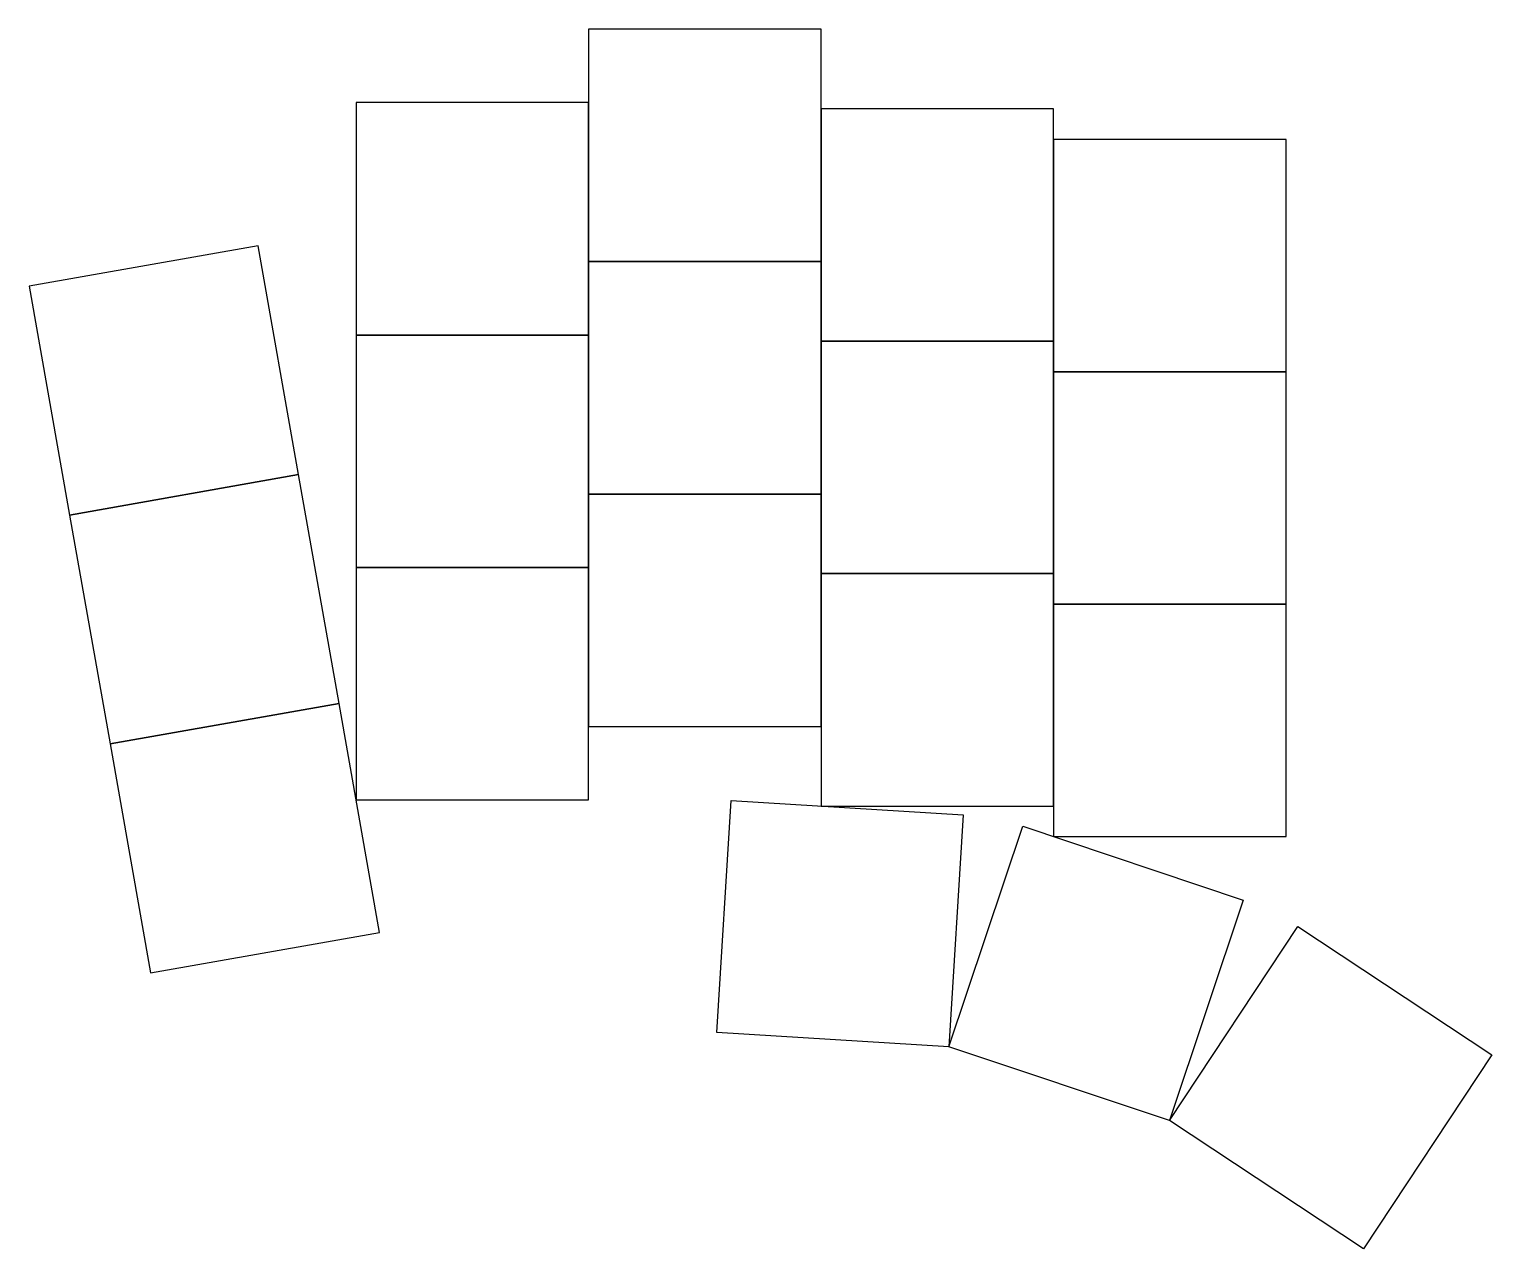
# Model space of a CAD drawing. Extents: x -93 to 26, y -43 to 56.
import ezdxf

# ---------------------------------------------------------------- set-up
doc = ezdxf.new("R2010")
doc.units = 0
doc.layers.add('Sketch', color=7, linetype='CONTINUOUS')

msp = doc.modelspace()

# ---------------------------------------------------------------- linework, layer by layer
at = {"layer": 'Sketch'}
for p, q in [((-28.5, 56.5), (-47.5, 56.5)), ((-47.5, 56.5), (-47.5, 37.5)), ((-28.5, 37.5), (-28.5, 56.5)), ((-47.5, 50.5), (-66.5, 50.5)), ((-66.5, 50.5), (-66.5, 31.5)), ((-47.5, 31.5), (-47.5, 50.5)), ((-9.5, 50), (-28.5, 50)), ((-28.5, 50), (-28.5, 31)), ((-9.5, 31), (-9.5, 50)), ((9.5, 47.5), (-9.5, 47.5)), ((-9.5, 47.5), (-9.5, 28.5)), ((9.5, 28.5), (9.5, 47.5)), ((-74.4878, 38.8012), (-93.1992, 35.5018)), ((-71.1885, 20.0898), (-74.4878, 38.8012)), ((-47.5, 37.5), (-28.5, 37.5)), ((-28.5, 37.5), (-47.5, 37.5)), ((-47.5, 37.5), (-47.5, 18.5)), ((-28.5, 18.5), (-28.5, 37.5)), ((-93.1992, 35.5018), (-89.8998, 16.7905)), ((-66.5, 31.5), (-47.5, 31.5)), ((-47.5, 31.5), (-66.5, 31.5)), ((-66.5, 31.5), (-66.5, 12.5)), ((-47.5, 12.5), (-47.5, 31.5)), ((-28.5, 31), (-9.5, 31)), ((-9.5, 31), (-28.5, 31)), ((-28.5, 31), (-28.5, 12)), ((-9.5, 12), (-9.5, 31)), ((-9.5, 28.5), (9.5, 28.5)), ((9.5, 28.5), (-9.5, 28.5)), ((-9.5, 28.5), (-9.5, 9.5)), ((9.5, 9.5), (9.5, 28.5)), ((-89.8998, 16.7905), (-71.1885, 20.0898)), ((-71.1885, 20.0898), (-89.8998, 16.7905)), ((-67.8892, 1.37846), (-71.1885, 20.0898)), ((-28.5, 18.5), (-47.5, 18.5)), ((-47.5, 18.5), (-47.5, -0.5)), ((-47.5, 18.5), (-28.5, 18.5)), ((-28.5, -0.5), (-28.5, 18.5)), ((-89.8998, 16.7905), (-86.6005, -1.92085)), ((-47.5, 12.5), (-66.5, 12.5)), ((-66.5, 12.5), (-66.5, -6.5)), ((-66.5, 12.5), (-47.5, 12.5)), ((-47.5, -6.5), (-47.5, 12.5)), ((-9.5, 12), (-28.5, 12)), ((-28.5, 12), (-28.5, -7)), ((-28.5, 12), (-9.5, 12)), ((-9.5, -7), (-9.5, 12)), ((9.5, 9.5), (-9.5, 9.5)), ((-9.5, 9.5), (-9.5, -9.5)), ((-9.5, 9.5), (9.5, 9.5)), ((9.5, -9.5), (9.5, 9.5)), ((-67.8892, 1.37846), (-86.6005, -1.92085)), ((-86.6005, -1.92085), (-67.8892, 1.37846)), ((-64.5899, -17.3329), (-67.8892, 1.37846)), ((-47.5, -0.5), (-28.5, -0.5)), ((-86.6005, -1.92085), (-83.3012, -20.6322)), ((-66.5, -6.5), (-47.5, -6.5)), ((-37.0142, -25.5148), (-35.8543, -6.55019)), ((-35.8543, -6.55019), (-16.8897, -7.71011)), ((-28.5, -7), (-9.5, -7)), ((-16.8897, -7.71011), (-18.0497, -26.6747)), ((-18.0497, -26.6747), (-12.0209, -8.65653)), ((-12.0209, -8.65653), (5.99727, -14.6853)), ((-9.5, -9.5), (9.5, -9.5)), ((5.99727, -14.6853), (-0.03152, -32.7035)), ((-83.3012, -20.6322), (-64.5899, -17.3329)), ((-0.03152, -32.7035), (10.4553, -16.8596)), ((10.4553, -16.8596), (26.2991, -27.3464)), ((-18.0497, -26.6747), (-37.0142, -25.5148)), ((-0.03152, -32.7035), (-18.0497, -26.6747)), ((26.2991, -27.3464), (15.8123, -43.1903)), ((15.8123, -43.1903), (-0.03152, -32.7035))]:
    msp.add_line(p, q, dxfattribs=at)

doc.saveas('drawing.dxf')
